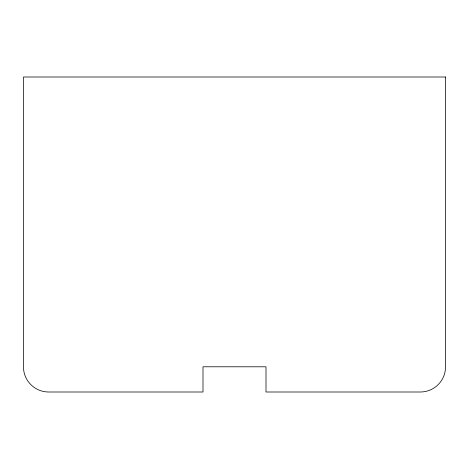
<?xml version="1.0" encoding="UTF-8"?>
<svg xmlns="http://www.w3.org/2000/svg" width="469" height="469" viewBox="0 0 469 469"><rect width="100%" height="100%" fill="white"/><g stroke="black" fill="none" stroke-linecap="round" stroke-linejoin="round"><path stroke-width="0.7" d="M445.55 76.998L23.45 76.998L23.45 366.799A25.203 25.203 0 0 0 48.653 392.002L203.001 392.002L203.001 366.781L265.999 366.799L265.999 392.002L420.347 392.002A25.203 25.203 0 0 0 445.55 366.799L445.55 76.998"/></g></svg>
